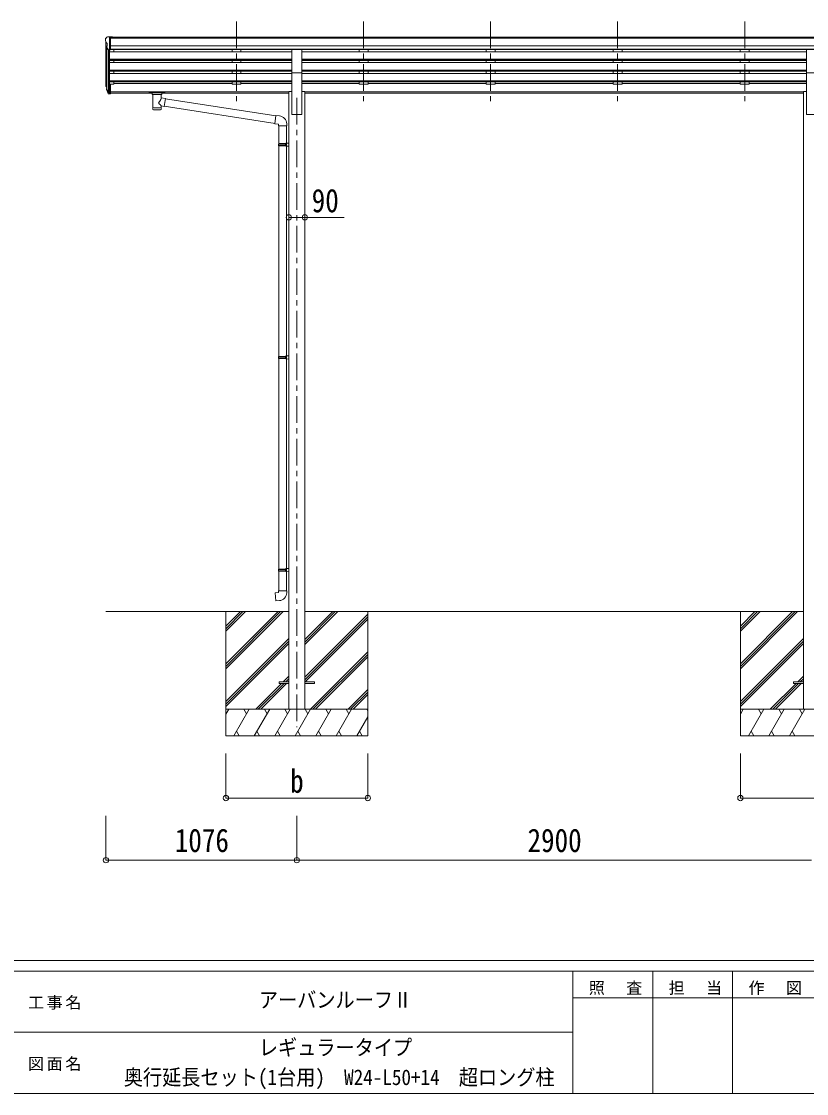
# Model space of a CAD drawing. Units: millimetres at full size, sheet at 1:30; some dimension numbers follow another scale. Extents: x -8432 to 8432, y -5820 to 5820.
# Drawn here: x -407 to 4018, y -5820 to 219 of the extents above; entities that cross this region are included whole.
import ezdxf
from ezdxf.enums import TextEntityAlignment as Align

# ---------------------------------------------------------------- set-up
doc = ezdxf.new("R2010")
doc.units = ezdxf.units.MM
doc.header["$LTSCALE"] = 30
doc.header["$PDMODE"] = 32
doc.header["$PDSIZE"] = 30
doc.linetypes.add('CHAIN1', pattern=[8, 5, -1, 1, -1])
for name, color, linetype, lineweight in [('0-0_0', 7, 'Continuous', 9), ('0-1_本体', 5, 'CHAIN1', 9), ('0-3_ELV2', 4, 'Continuous', 9), ('0-6_OTH_LINE', 6, 'Continuous', 9), ('0-9_OUTLINE', 7, 'Continuous', 9), ('F-0_240', 7, 'Continuous', 9)]:
    doc.layers.add(name, color=color, linetype=linetype, lineweight=lineweight)
doc.styles.add('ＭＳ ゴシック', font='')
doc.styles.get('ＭＳ ゴシック').set_extended_font_data('MS Gothic')

msp = doc.modelspace()

# ---------------------------------------------------------------- linework, layer by layer
at = {"layer": '0-0_0'}
for p, q in [((69.37, -3105.19), (1100.17, -3105.19)), ((745.37, -3105.19), (745.37, -3805.18)), ((745.37, -3399.36), (1039.55, -3105.19)), ((745.37, -3413.5), (1053.7, -3105.19)), ((745.37, -3427.65), (1067.84, -3105.19)), ((745.37, -3215.52), (855.7, -3105.19)), ((745.37, -3201.37), (841.56, -3105.19)), ((745.37, -3187.23), (827.42, -3105.19)), ((1190.57, -3105.19), (4000.17, -3105.19)), ((1190.57, -3290.82), (1376.2, -3105.19)), ((1190.57, -3276.67), (1362.06, -3105.19)), ((1190.57, -3262.53), (1347.92, -3105.19)), ((1190.57, -3474.66), (1545.37, -3119.86)), ((1190.57, -3488.8), (1545.37, -3134.01)), ((1545.37, -3105.19), (1545.37, -3805.18)), ((3645.37, -3105.19), (3645.37, -3805.18)), ((3645.37, -3399.36), (3939.55, -3105.19)), ((3645.37, -3413.5), (3953.7, -3105.19)), ((3645.37, -3427.65), (3967.84, -3105.19)), ((3645.37, -3215.52), (3755.7, -3105.19)), ((3645.37, -3201.37), (3741.56, -3105.19)), ((3645.37, -3187.23), (3727.42, -3105.19)), ((1192.83, -3500.69), (1545.37, -3148.15)), ((745.37, -3611.49), (1100.17, -3256.7)), ((3645.37, -3611.49), (4000.17, -3256.7)), ((745.37, -3625.64), (1100.17, -3270.84)), ((745.37, -3639.78), (1100.17, -3284.98)), ((3645.37, -3625.64), (4000.17, -3270.84)), ((3645.37, -3639.78), (4000.17, -3284.98)), ((1222.18, -3655.18), (1545.37, -3332)), ((1236.32, -3655.18), (1545.37, -3346.14)), ((1250.47, -3655.18), (1545.37, -3360.28)), ((1068.31, -3500.69), (1100.17, -3468.83)), ((1082.46, -3500.69), (1100.17, -3482.97)), ((1096.6, -3500.69), (1100.17, -3497.11)), ((3968.31, -3500.69), (4000.17, -3468.83)), ((3982.46, -3500.69), (4000.17, -3482.97)), ((3996.6, -3500.69), (4000.17, -3497.11)), ((913.81, -3655.18), (1059.31, -3509.69)), ((927.96, -3655.18), (1073.46, -3509.69)), ((942.1, -3655.18), (1087.6, -3509.69)), ((1434.31, -3655.18), (1545.37, -3544.13)), ((1448.46, -3655.18), (1545.37, -3558.27)), ((3813.81, -3655.18), (3959.31, -3509.69)), ((3827.96, -3655.18), (3973.46, -3509.69)), ((3842.1, -3655.18), (3987.6, -3509.69)), ((1462.6, -3655.18), (1545.37, -3572.41)), ((1545.37, -3655.18), (745.37, -3655.18)), ((745.37, -3682.69), (761.25, -3655.18)), ((790.12, -3805.18), (876.72, -3655.18)), ((861.72, -3681.17), (846.72, -3655.18)), ((905.59, -3805.18), (992.19, -3655.18)), ((977.19, -3681.17), (962.19, -3655.18)), ((1021.06, -3805.18), (1107.66, -3655.18)), ((1092.66, -3681.17), (1077.66, -3655.18)), ((1136.53, -3805.18), (1223.13, -3655.18)), ((1208.13, -3681.17), (1193.13, -3655.18)), ((1252, -3805.18), (1338.6, -3655.18)), ((1323.6, -3681.17), (1308.6, -3655.18)), ((1367.47, -3805.18), (1454.07, -3655.18)), ((1424.07, -3655.18), (1439.07, -3681.17)), ((1539.54, -3655.18), (1545.37, -3665.28)), ((4445.37, -3655.18), (3645.37, -3655.18)), ((3645.37, -3682.69), (3661.25, -3655.18)), ((3690.12, -3805.18), (3776.72, -3655.18)), ((3761.72, -3681.17), (3746.72, -3655.18)), ((3805.59, -3805.18), (3892.19, -3655.18)), ((3877.19, -3681.17), (3862.19, -3655.18)), ((3921.06, -3805.18), (4007.66, -3655.18)), ((3992.66, -3681.17), (3977.66, -3655.18)), ((1482.94, -3805.18), (1545.37, -3697.05)), ((805.12, -3779.21), (820.12, -3805.18)), ((920.59, -3779.21), (935.59, -3805.18)), ((1036.06, -3779.2), (1051.06, -3805.18)), ((1151.53, -3779.2), (1166.53, -3805.18)), ((1267, -3779.2), (1282, -3805.18)), ((1382.47, -3779.21), (1397.47, -3805.18)), ((1497.94, -3779.21), (1512.94, -3805.18)), ((3705.12, -3779.21), (3720.12, -3805.18)), ((3820.59, -3779.21), (3835.59, -3805.18)), ((3936.06, -3779.2), (3951.06, -3805.18)), ((745.37, -3805.18), (1545.37, -3805.18)), ((3645.37, -3805.18), (4445.37, -3805.18))]:
    msp.add_line(p, q, dxfattribs=at)
at = {"layer": '0-1_本体'}
for p, q in [((805.37, 219.22), (805.37, -258.3)), ((1521.37, 219.22), (1521.37, -258.3)), ((2237.37, 219.22), (2237.37, -258.3)), ((2953.37, 219.22), (2953.37, -258.3)), ((3669.37, 219.22), (3669.37, -258.3)), ((1145.37, -211.62), (1145.37, -3755.19))]:
    msp.add_line(p, q, dxfattribs=at)
at = {"layer": '0-3_ELV2'}
for p, q in [((67.37, 122.32), (67.37, 121.7)), ((74.28, 131.13), (70.22, 125.32)), ((77.37, 131.7), (75.04, 131.55)), ((77.37, 131.7), (95.87, 131.7)), ((89.37, 58.71), (89.37, 131.7)), ((95.87, 131.7), (105.87, 131.61)), ((95.87, 59.71), (95.87, 131.7)), ((5084.87, 130.09), (95.87, 130.09)), ((5084.87, 124.88), (95.87, 124.88)), ((105.87, 130.09), (105.87, 131.61)), ((69.37, 101.12), (69.37, -133.54)), ((69.91, 100.51), (75.22, 97.44)), ((81.75, 60.52), (72.75, 76.12)), ((74.34, 73.35), (74.34, -160.25)), ((75.37, 97.18), (75.37, 80.91)), ((5094.87, 81.34), (95.87, 81.34)), ((5094.87, 63.49), (95.87, 63.49)), ((1117.87, -70.73), (1117.87, 61.07)), ((1117.87, 61.07), (1172.87, 61.07)), ((1172.87, -70.73), (1172.87, 61.07)), ((4017.87, -70.73), (4017.87, 61.07)), ((4017.87, 61.07), (4072.87, 61.07)), ((83.37, 59.19), (83.37, -178.69)), ((89.37, 58.71), (84.16, 59.03)), ((95.87, 59.71), (89.37, 59.71)), ((89.37, 58.71), (89.37, -133.91)), ((1117.87, 47.74), (89.37, 47.74)), ((1117.87, 5.86), (89.37, 5.86)), ((1117.87, 4.36), (89.37, 4.36)), ((1117.87, 0.04), (89.37, 0.04)), ((1117.87, 60.24), (95.87, 60.24)), ((114.37, 60.24), (114.37, 47.74)), ((114.37, 0.04), (114.37, -12.81)), ((780.37, 60.24), (780.37, 47.74)), ((780.37, 0.04), (780.37, -12.81)), ((830.37, 60.24), (830.37, 47.84)), ((830.37, 0.04), (830.37, -12.81)), ((4017.87, 60.24), (1172.87, 60.24)), ((4017.87, 47.74), (1172.87, 47.74)), ((4017.87, 5.86), (1172.87, 5.86)), ((4017.87, 4.36), (1172.87, 4.36)), ((4017.87, 0.04), (1172.87, 0.04)), ((1496.37, 60.24), (1496.37, 47.74)), ((1496.37, 0.04), (1496.37, -12.81)), ((1546.37, 60.24), (1546.37, 47.84)), ((1546.37, 0.04), (1546.37, -12.81)), ((2212.37, 60.24), (2212.37, 47.74)), ((2212.37, 0.04), (2212.37, -12.81)), ((2262.37, 60.24), (2262.37, 47.84)), ((2262.37, 0.04), (2262.37, -12.81)), ((2928.37, 60.24), (2928.37, 47.74)), ((2928.37, 0.04), (2928.37, -12.81)), ((2978.37, 60.24), (2978.37, 47.84)), ((2978.37, 0.04), (2978.37, -12.81)), ((3644.37, 60.24), (3644.37, 47.74)), ((3644.37, 0.04), (3644.37, -12.81)), ((3694.37, 60.24), (3694.37, 47.84)), ((3694.37, 0.04), (3694.37, -12.81)), ((1117.87, -12.81), (89.37, -12.81)), ((1117.87, -54.69), (89.37, -54.69)), ((1117.87, -56.19), (89.37, -56.19)), ((4017.87, -12.81), (1172.87, -12.81)), ((4017.87, -54.69), (1172.87, -54.69)), ((4017.87, -56.19), (1172.87, -56.19)), ((1117.87, -60.5), (89.37, -60.5)), ((1117.87, -73.36), (89.37, -73.36)), ((1117.87, -115.24), (89.37, -115.24)), ((1117.87, -116.73), (89.37, -116.73)), ((114.37, -60.5), (114.37, -73.36)), ((780.37, -60.5), (780.37, -73.26)), ((830.37, -60.5), (830.37, -73.36)), ((1117.87, -70.73), (1117.87, -305.19)), ((1117.87, -70.73), (1172.87, -70.73)), ((4017.87, -60.5), (1172.87, -60.5)), ((1172.87, -70.73), (1172.87, -305.19)), ((4017.87, -73.36), (1172.87, -73.36)), ((4017.87, -115.24), (1172.87, -115.24)), ((4017.87, -116.73), (1172.87, -116.73)), ((1496.37, -60.5), (1496.37, -73.26)), ((1546.37, -60.5), (1546.37, -73.36)), ((2212.37, -60.5), (2212.37, -73.26)), ((2262.37, -60.5), (2262.37, -73.36)), ((2928.37, -60.5), (2928.37, -73.26)), ((2978.37, -60.5), (2978.37, -73.36)), ((3644.37, -60.5), (3644.37, -73.26)), ((3694.37, -60.5), (3694.37, -73.36)), ((4017.87, -70.73), (4017.87, -305.19)), ((4017.87, -70.73), (4072.87, -70.73)), ((70.47, -148.1), (74.34, -156.05)), ((71.07, -146.72), (74.34, -153.78)), ((72.78, -159.37), (73.12, -163.78)), ((73.12, -163.78), (81.93, -187.33)), ((73.74, -163.21), (81.93, -179.39)), ((82.94, -178.26), (75.18, -162.86)), ((89.37, -178.94), (84.24, -178.94)), ((89.37, -180.75), (84.53, -180.75)), ((1117.87, -121.05), (89.37, -121.05)), ((89.37, -133.91), (89.37, -188.68)), ((95.87, -133.91), (89.37, -133.91)), ((95.87, -174.04), (89.37, -174.04)), ((95.87, -178.92), (89.37, -178.92)), ((95.87, -133.91), (95.87, -187.94)), ((114.37, -134.54), (95.87, -134.54)), ((1100.17, -176.61), (95.87, -176.61)), ((1100.17, -178.01), (95.87, -178.01)), ((114.37, -121.05), (114.37, -134.54)), ((114.37, -129.6), (780.37, -129.6)), ((780.37, -121.05), (780.37, -134.54)), ((830.37, -134.54), (780.37, -134.54)), ((830.37, -121.05), (830.37, -134.54)), ((1117.87, -129.6), (830.37, -129.6)), ((1100.17, -176.19), (1100.17, -3655.19)), ((1100.17, -176.19), (1117.87, -176.19)), ((4017.87, -121.05), (1172.87, -121.05)), ((1496.37, -129.6), (1172.87, -129.6)), ((1190.57, -176.19), (1172.87, -176.19)), ((1190.57, -176.19), (1190.57, -3655.19)), ((4000.17, -176.61), (1190.57, -176.61)), ((4000.17, -178.01), (1190.57, -178.01)), ((1496.37, -121.05), (1496.37, -134.54)), ((1546.37, -134.54), (1496.37, -134.54)), ((1546.37, -121.05), (1546.37, -134.54)), ((2212.37, -129.6), (1546.37, -129.6)), ((2212.37, -121.05), (2212.37, -134.54)), ((2262.37, -134.54), (2212.37, -134.54)), ((2262.37, -121.05), (2262.37, -134.54)), ((2928.37, -129.6), (2262.37, -129.6)), ((2928.37, -121.05), (2928.37, -134.54)), ((2978.37, -134.54), (2928.37, -134.54)), ((2978.37, -121.05), (2978.37, -134.54)), ((3644.37, -129.6), (2978.37, -129.6)), ((3644.37, -121.05), (3644.37, -134.54)), ((3694.37, -134.54), (3644.37, -134.54)), ((3694.37, -121.05), (3694.37, -134.54)), ((4017.87, -129.6), (3694.37, -129.6)), ((4000.17, -176.19), (4000.17, -3655.19)), ((4000.17, -176.19), (4017.87, -176.19)), ((89.37, -188.68), (84.53, -188.68)), ((95.87, -187.94), (89.37, -187.94)), ((329.87, -185.7), (95.87, -185.7)), ((1100.17, -185.7), (383.87, -185.7)), ((4000.17, -185.7), (1190.57, -185.7)), ((1117.87, -305.19), (1172.87, -305.19)), ((4017.87, -305.19), (4072.87, -305.19)), ((1045.37, -3500.69), (1045.37, -3509.69)), ((1045.37, -3500.69), (1100.17, -3500.69)), ((1190.57, -3500.69), (1245.37, -3500.69)), ((1245.37, -3500.69), (1245.37, -3509.69)), ((3945.37, -3500.69), (3945.37, -3509.69)), ((3945.37, -3500.69), (4000.17, -3500.69)), ((1045.37, -3509.69), (1100.17, -3509.69)), ((1190.57, -3509.69), (1245.37, -3509.69)), ((3945.37, -3509.69), (4000.17, -3509.69))]:
    msp.add_line(p, q, dxfattribs=at)
for centre, radius, start, end in [((70.37, 122.32), 3, 93, 180), ((269.37, 121.7), 202, 180, 184.94904), ((75.1, 130.56), 1, 93.5, 145), ((74.28, 104.88), 6.18, 185.7035, 224.99897), ((75.34, 77.62), 3, 94.7167, 210), ((75.07, 80.91), 0.3, 274.7167, 0), ((75.07, 97.18), 0.3, 0, 60), ((84.35, 62.02), 3, 210, 266.5), ((98.56, -138.98), 29.53, 186.50806, 197.98144), ((99.96, -137.22), 30.41, 187.1552, 198.19734)]:
    msp.add_arc(centre, radius, start, end, dxfattribs=at)
for centre, major_axis, ratio, start_param, end_param in [((158.02, -139.41), (-89.06, 1.43), 0.57596, 6.1962358, 6.3678173), ((157.23, -132.74), (87.93, 4.42), 0.541684, 3.0659337, 3.2228513), ((74.08, -159.37), (1.3, 0), 0.90356, 1.3700892, 3.347195), ((160, -143.18), (-89.07, 0), 0.90356, 0.2056023, 0.2515348), ((159.29, -139.32), (-88.05, 0), 0.90356, 0.2662965, 0.3003836), ((84.53, -178.04), (-3, 0), 0.90356, 0.5235988, 1.5707963), ((84.24, -177.58), (-1.5, 0), 0.90356, 0.5235988, 1.5707963), ((84.53, -185.97), (3, 0), 0.90356, 3.6651914, 4.712389)]:
    msp.add_ellipse(centre, major_axis=major_axis, ratio=ratio, start_param=start_param, end_param=end_param, dxfattribs=at)
at = {"layer": '0-6_OTH_LINE'}
for p, q in [((1100.17, -884.74), (1190.57, -884.74)), ((745.37, -4155.18), (745.37, -3905.2)), ((1545.37, -4155.18), (1545.37, -3905.2)), ((3645.37, -4155.18), (3645.37, -3905.2)), ((745.37, -4155.18), (1545.37, -4155.18)), ((3645.37, -4155.18), (4445.37, -4155.18)), ((69.37, -4505.18), (69.37, -4255.18)), ((1145.37, -4505.18), (1145.37, -4255.18)), ((69.37, -4505.18), (1145.37, -4505.18)), ((1145.37, -4505.18), (4045.37, -4505.18))]:
    msp.add_line(p, q, dxfattribs=at)
at = {"layer": '0-6_OTH_LINE', "lineweight": 18}
msp.add_line((1190.57, -884.74), (1412.52, -884.74), dxfattribs=at)
at = {"layer": '0-6_OTH_LINE'}
for p in [(1100.17, -884.74), (1190.57, -884.74), (745.37, -4155.18), (1545.37, -4155.18), (3645.37, -4155.18), (69.37, -4505.18), (1145.37, -4505.18)]:
    msp.add_point(p, dxfattribs=at)
at = {"layer": '0-9_OUTLINE'}
for p, q in [((313.37, -178.79), (313.37, -184.54)), ((315.37, -178.12), (398.37, -178.12)), ((315.37, -180.3), (398.37, -180.3)), ((400.37, -178.79), (400.37, -184.54)), ((315.37, -185.21), (329.87, -185.21)), ((329.87, -190.85), (329.87, -184.3)), ((333.97, -191.77), (333.96, -277.21)), ((379.77, -210.52), (379.77, -191.77)), ((404.99, -214.42), (379.77, -210.51)), ((383.87, -190.85), (383.87, -184.3)), ((383.87, -185.21), (398.37, -185.21)), ((404.99, -214.42), (397.97, -259.68)), ((1025.99, -312.82), (404.68, -216.44)), ((379.79, -277.21), (379.77, -256.55)), ((379.77, -256.86), (397.97, -259.68)), ((1022.32, -354.76), (398.24, -257.94)), ((1046.99, -312.78), (1026.15, -310.96)), ((1088.06, -368.53), (1088.06, -357.61)), ((1042.06, -368.53), (1088.06, -368.53)), ((1044.17, -368.53), (1044.17, -469.25)), ((1086.17, -368.53), (1086.17, -466.69)), ((1042.17, -471.25), (1043.17, -469.25)), ((1042.17, -471.25), (1086.17, -471.25)), ((1042.17, -471.25), (1042.17, -479.25)), ((1042.17, -479.25), (1086.17, -479.25)), ((1042.17, -479.25), (1043.17, -481.25)), ((1043.17, -469.25), (1086.17, -469.25)), ((1043.17, -481.25), (1086.17, -481.25)), ((1044.17, -481.25), (1044.17, -1667.44)), ((1081.7, -471.25), (1081.27, -469.25)), ((1084.17, -466.75), (1100.17, -466.28)), ((1084.17, -468.75), (1084.17, -466.75)), ((1084.17, -468.75), (1086.17, -468.75)), ((1084.17, -483.75), (1084.17, -481.75)), ((1100.17, -466.28), (1100.17, -484.22)), ((1084.17, -483.75), (1100.17, -484.22)), ((1086.17, -483.81), (1086.17, -1664.88)), ((1042.17, -1669.44), (1043.17, -1667.44)), ((1042.17, -1669.44), (1086.17, -1669.44)), ((1042.17, -1669.44), (1042.17, -1677.44)), ((1042.17, -1677.44), (1086.17, -1677.44)), ((1042.17, -1677.44), (1043.17, -1679.44)), ((1043.17, -1667.44), (1086.17, -1667.44)), ((1043.17, -1679.44), (1086.17, -1679.44)), ((1044.17, -1679.44), (1044.17, -2865.63)), ((1081.7, -1669.44), (1081.27, -1667.44)), ((1084.17, -1664.94), (1100.17, -1664.47)), ((1084.17, -1666.94), (1084.17, -1664.94)), ((1084.17, -1666.94), (1086.17, -1666.94)), ((1084.17, -1681.94), (1084.17, -1679.94)), ((1084.17, -1681.94), (1100.17, -1682.41)), ((1086.17, -1682), (1086.17, -2863.07)), ((1100.17, -1664.47), (1100.17, -1682.41)), ((1042.17, -2867.63), (1043.17, -2865.63)), ((1042.17, -2867.63), (1086.17, -2867.63)), ((1042.17, -2867.63), (1042.17, -2875.63)), ((1042.17, -2875.63), (1086.17, -2875.63)), ((1042.17, -2875.63), (1043.17, -2877.63)), ((1043.17, -2865.63), (1086.17, -2865.63)), ((1043.17, -2877.63), (1086.17, -2877.63)), ((1044.17, -2877.63), (1044.17, -2987.63)), ((1081.7, -2867.63), (1081.27, -2865.63)), ((1084.17, -2863.13), (1100.17, -2862.66)), ((1084.17, -2865.13), (1084.17, -2863.13)), ((1084.17, -2865.13), (1086.17, -2865.13)), ((1084.17, -2880.13), (1084.17, -2878.13)), ((1084.17, -2880.13), (1100.17, -2880.6)), ((1086.17, -2880.19), (1086.17, -2987.63)), ((1100.17, -2862.66), (1100.17, -2880.6)), ((1042.17, -2987.63), (1088.17, -2987.63)), ((1042.17, -2997.63), (1042.17, -2987.63)), ((1088.17, -2987.63), (1088.17, -2998.54))]:
    msp.add_line(p, q, dxfattribs=at)
for points in [[(313.37, -178.79), (313.41, -178.59), (313.49, -178.45), (313.59, -178.36), (313.69, -178.3), (313.81, -178.25), (314.11, -178.19), (314.6, -178.14), (315.14, -178.12), (315.37, -178.12)], [(398.37, -178.12), (398.73, -178.13), (399.26, -178.15), (399.71, -178.2), (400.01, -178.28), (400.18, -178.38), (400.3, -178.52), (400.37, -178.7), (400.37, -178.79)], [(313.37, -184.54), (313.41, -184.74), (313.49, -184.88), (313.59, -184.97), (313.69, -185.03), (313.81, -185.08), (314.11, -185.14), (314.6, -185.18), (315.14, -185.21), (315.37, -185.21)], [(398.37, -185.21), (398.73, -185.2), (399.26, -185.18), (399.71, -185.13), (400.01, -185.05), (400.18, -184.95), (400.3, -184.81), (400.37, -184.63), (400.37, -184.54)], [(1026.15, -310.96), (1022.14, -356.79), (1042.06, -358.53), (1042.06, -368.53)], [(1081.7, -471.25), (1081.7, -479.25), (1081.27, -481.25)], [(1084.17, -481.75), (1086.17, -481.75), (1086.17, -468.75)], [(1081.7, -1669.44), (1081.7, -1677.44), (1081.27, -1679.44)], [(1084.17, -1679.94), (1086.17, -1679.94), (1086.17, -1666.94)], [(1081.7, -2867.63), (1081.7, -2875.63), (1081.27, -2877.63)], [(1084.17, -2878.13), (1086.17, -2878.13), (1086.17, -2865.13)], [(1047.1, -3043.37), (1026.26, -3045.2), (1022.25, -2999.37), (1042.17, -2997.63)]]:
    msp.add_lwpolyline(points, dxfattribs=at)
for centre, start, end in [((1043.06, -357.61), 0, 85), ((1043.17, -2998.54), 275, 0)]:
    msp.add_arc(centre, 45, start, end, dxfattribs=at)
for centre, major_axis, ratio, start_param, end_param in [((315.37, -180.52), (2, 0), 0.109601, 3.1415927, 4.712389), ((398.37, -180.52), (2, 0), 0.109601, 4.712389, 6.2831853), ((356.87, -190.77), (27.06, 0), 0.069685, 3.1415927, 6.2831853), ((356.87, -184.3), (27, 0), 0.070066, 6.2831853, 9.424778), ((356.87, -237.05), (-22.81, -26.62), 0.234429, 1.6855472, 3.1268519), ((359.42, -234.41), (20.32, -22.25), 0.045535, 0.0389954, 1.3075346), ((367.87, -188.29), (16, 0), 0.361356, 6.2636979, 6.2831853), ((356.87, -277.21), (22.92, 0), 0.101955, 3.1415499, 6.2833984), ((356.87, -264.77), (22.91, 0), 0.122865, 3.1415927, 6.2831853)]:
    msp.add_ellipse(centre, major_axis=major_axis, ratio=ratio, start_param=start_param, end_param=end_param, dxfattribs=at)
at = {"layer": 'F-0_240', "color": 5}
for p, q in [((-8432.06, -5070), (8007.94, -5070)), ((-8432.06, -5130), (5341.19, -5130)), ((2701.18, -5130), (2701.18, -5820)), ((3151.18, -5130), (3151.18, -5820)), ((3601.18, -5130), (3601.18, -5820)), ((2701.18, -5280), (4501.18, -5280)), ((-3448.82, -5475), (2701.18, -5475)), ((-8432.06, -5820), (8007.94, -5820))]:
    msp.add_line(p, q, dxfattribs=at)

# ---------------------------------------------------------------- texts
at = {"layer": '0-6_OTH_LINE', "color": 7, "style": 'ＭＳ ゴシック', "width": 0.85}
for s, p in [('90', (1229.07, -895.31)), ('b', (1107.87, -4165.18)), ('1076', (457.37, -4499.18)), ('2900', (2445.37, -4499.18))]:
    msp.add_text(s, height=132, dxfattribs=at).set_placement(p, align=Align.BOTTOM_LEFT)
at = {"layer": 'F-0_240', "style": 'ＭＳ ゴシック', "width": 0.9}
for s, p in [('アーバンルーフⅡ', (931.18, -5362.5)), ('レギュラータイプ', (931.18, -5630.88)), ('奥行延長セット(1台用)\u3000W24-L50+14\u3000超ロング柱', (169.93, -5798.5))]:
    msp.add_text(s, height=87.98, dxfattribs=at).set_placement(p, align=Align.BOTTOM_LEFT)
at = {"layer": 'F-0_240', "char_height": 65.98, "attachment_point": 7, "style": 'ＭＳ ゴシック'}
for s, insert in [('\\T1.17;照\u3000査', (2791.19, -5265)), ('\\T1.17;担\u3000当', (3241.19, -5265)), ('\\T1.17;作\u3000図', (3691.18, -5265)), ('\\T1.17;工事名', (-369.71, -5347.5)), ('\\T1.17;図面名', (-369.71, -5692.5))]:
    msp.add_mtext(s, dxfattribs=dict(at, insert=insert))

doc.saveas('drawing.dxf')
